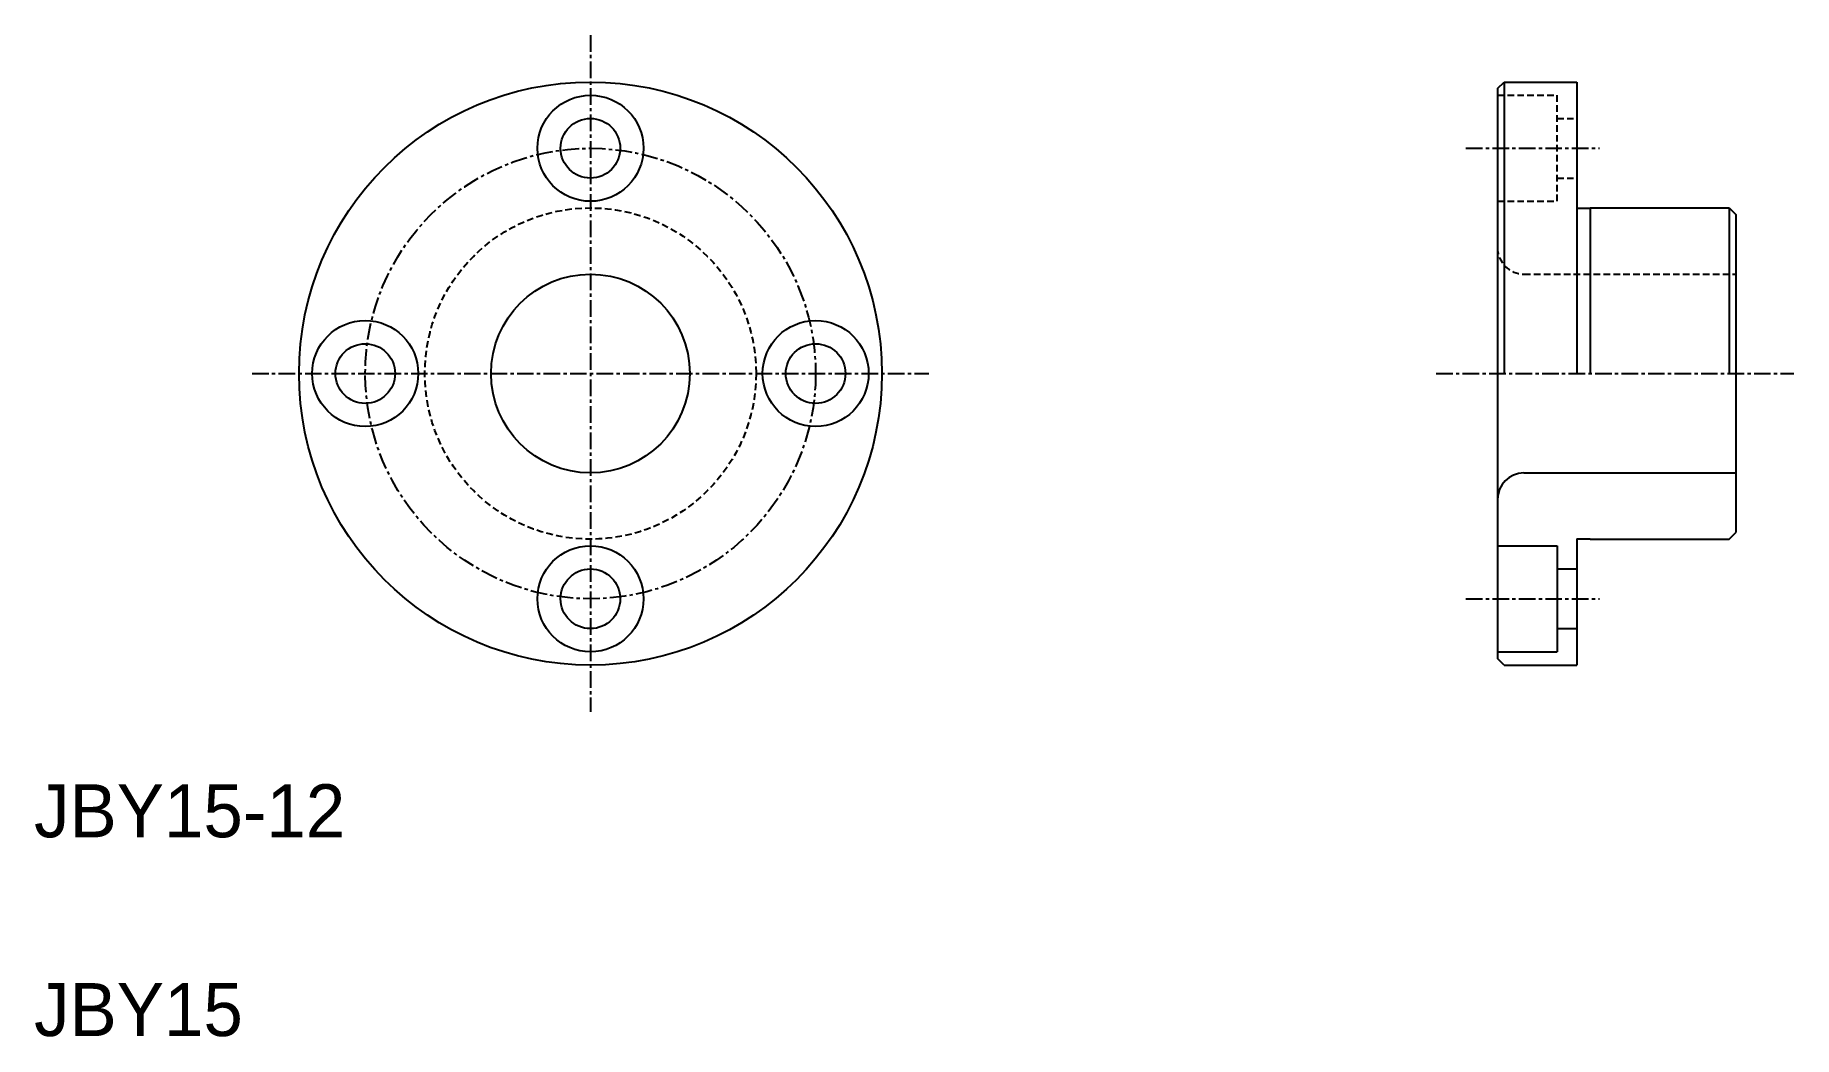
# Model space of a CAD drawing. Extents: x 10 to 143, y 10 to 86.
import ezdxf

# ---------------------------------------------------------------- set-up
doc = ezdxf.new("R2010")
doc.units = 0
doc.linetypes.add('CENTER', pattern=[2, 1.25, -0.25, 0.25, -0.25])
doc.linetypes.add('DASHED', pattern=[0.75, 0.5, -0.25])
doc.layers.get('0').update_dxf_attribs({"linetype": 'CONTINUOUS'})
doc.layers.add('CENTER', color=1, linetype='CENTER')

msp = doc.modelspace()

# ---------------------------------------------------------------- linework, layer by layer
at = {"color": 7, "linetype": 'CONTINUOUS'}
for p, q in [((120.47, 81.5), (120.97, 82)), ((120.47, 81.5), (120.47, 38.5)), ((120.97, 82), (120.97, 60)), ((120.97, 82), (126.47, 82)), ((122.35, 82), (122.35, 82)), ((123.72, 82), (123.72, 82)), ((126.47, 82), (126.47, 60)), ((126.47, 72.47), (127.47, 72.47)), ((127.47, 72.5), (127.47, 60)), ((127.47, 72.5), (137.97, 72.5)), ((137.97, 72.5), (137.97, 60)), ((137.97, 72.5), (138.47, 72)), ((138.47, 72), (138.47, 48)), ((122.47, 52.5), (138.47, 52.5)), ((137.97, 47.5), (138.47, 48)), ((120.47, 47), (124.97, 47)), ((124.97, 47), (124.97, 39)), ((126.47, 47.52), (126.47, 38)), ((126.47, 47.52), (127.47, 47.52)), ((127.47, 47.52), (127.47, 47.5)), ((127.47, 47.5), (137.97, 47.5)), ((124.97, 45.25), (126.47, 45.25)), ((124.97, 40.75), (126.47, 40.75)), ((120.47, 39), (124.97, 39)), ((120.97, 38), (120.47, 38.5)), ((120.97, 38), (126.47, 38))]:
    msp.add_line(p, q, dxfattribs=at)
at = {"color": 3, "linetype": 'DASHED'}
for p, q in [((120.47, 81), (124.97, 81)), ((124.97, 73), (124.97, 81)), ((124.97, 79.25), (126.47, 79.25)), ((124.97, 74.75), (126.47, 74.75)), ((120.47, 73), (124.97, 73)), ((122.47, 67.5), (138.47, 67.5))]:
    msp.add_line(p, q, dxfattribs=at)
at = {"color": 7, "linetype": 'CONTINUOUS'}
for centre, radius in [((52, 60), 22), ((52, 77), 4), ((52, 77), 2.25), ((52, 60), 7.5), ((35, 60), 4), ((69, 60), 4), ((35, 60), 2.25), ((69, 60), 2.25), ((52, 43), 4), ((52, 43), 2.25)]:
    msp.add_circle(centre, radius, dxfattribs=at)
at = {"color": 3, "linetype": 'DASHED'}
msp.add_circle((52, 60), 12.5, dxfattribs=at)
msp.add_arc((122.47, 69.5), 2, 180, 270, dxfattribs=at)
at = {"color": 7, "linetype": 'CONTINUOUS'}
msp.add_arc((122.47, 50.5), 2, 90, 180, dxfattribs=at)
at = {"layer": 'CENTER', "color": 1, "linetype": 'CENTER'}
for p, q in [((52, 85.54), (52, 34.46)), ((118.09, 77), (128.18, 77)), ((26.46, 60), (77.54, 60)), ((115.84, 60), (142.84, 60)), ((118.09, 43), (128.18, 43))]:
    msp.add_line(p, q, dxfattribs=at)
msp.add_circle((52, 60), 17, dxfattribs=at)

# ---------------------------------------------------------------- texts
at = {"color": 7, "linetype": 'CONTINUOUS'}
for s, p in [('JBY15-12', (10, 25)), ('JBY15', (10, 10))]:
    msp.add_text(s, height=4, dxfattribs=at).set_placement(p)

doc.saveas('drawing.dxf')
